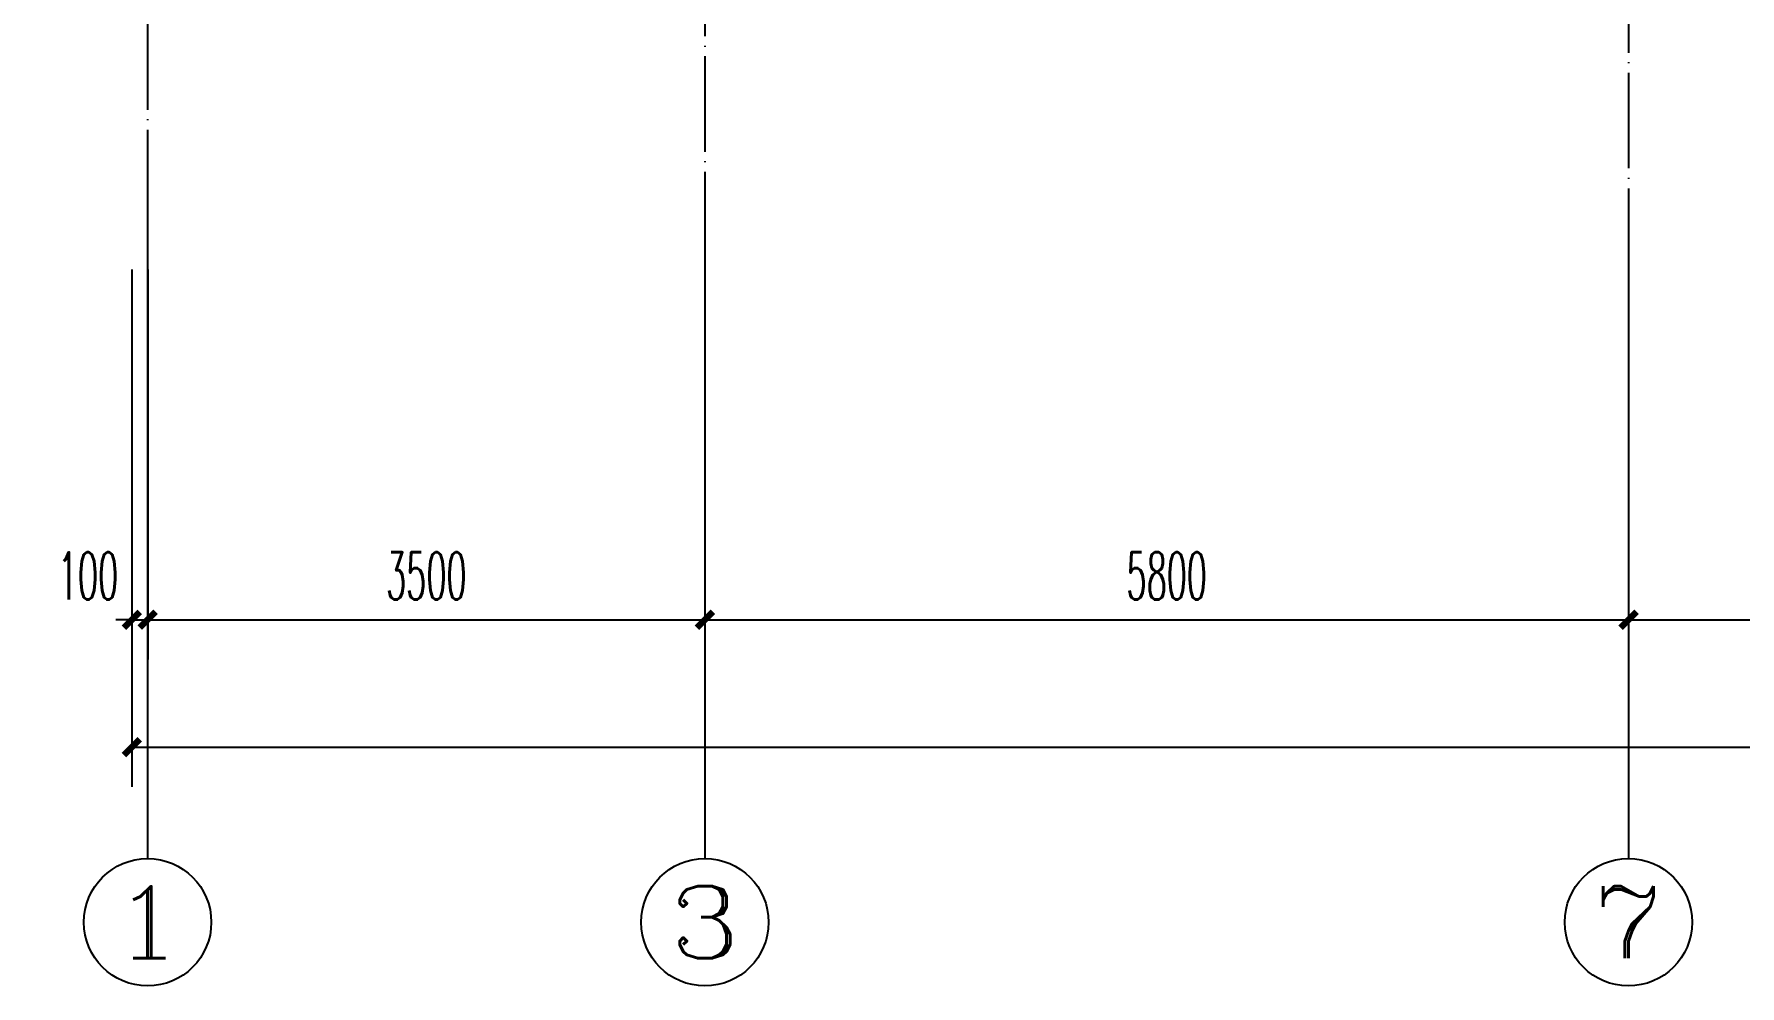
# Model space of a CAD drawing. Extents: x 27938 to 1507990, y 110129 to 923079.
# Drawn here: x 827204 to 837917, y 434232 to 440211 of the extents above; entities that cross this region are included whole.
import ezdxf
from ezdxf.enums import TextEntityAlignment as Align

# ---------------------------------------------------------------- set-up
doc = ezdxf.new("R2010")
doc.units = 0
doc.header["$LTSCALE"] = 1000
doc.header["$MEASUREMENT"] = 0
doc.linetypes.add('DOTE', pattern=[2.42, 2, -0.2, 0.02, -0.2])
for name, color, linetype in [('AXIS', 3, 'Continuous'), ('AXIS_TEXT', 7, 'Continuous'), ('DOTE', 1, 'Continuous')]:
    doc.layers.add(name, color=color, linetype=linetype)
doc.styles.add('_TCH_AXIS', font='COMPLEX', dxfattribs={"bigfont": 'GBCBIG'})
doc.styles.add('_TCH_DIM_T3', font='SIMPLEX.shx', dxfattribs={"width": 0.494118, "bigfont": 'GBCBIG.shx'})
doc.styles.add('COMPLEX', font='COMPLEX')
doc.dimstyles.new('_TCH_ARCH&&100', dxfattribs={"dimtxt": 297.5, "dimasz": 100, "dimexe": 250, "dimexo": 300, "dimgap": 126.25, "dimtad": 1, "dimdec": 0, "dimzin": 0, "dimdsep": 46, "dimtxsty": '_TCH_DIM_T3', "dimblk": 'ARCHTICK', "dimcen": 0.09, "dimclrt": 4, "dimazin": 2, "dimtfac": 1, "dimtdec": 0, "dimtix": 1, "dimtmove": 2, "dimatfit": 3, "dimfxl": 100, "dimtolj": 1, "dimtzin": 0, "dimarcsym": 0})

# ---------------------------------------------------------------- blocks, each defined once
blk = doc.blocks.new('GDGDGDSDA')
at = {"layer": 'DOTE', "color": 0, "linetype": 'DOTE', "ltscale": 0.3}
for p, q in [((419335, 376108), (419335, 359558)), ((428635, 370658), (428635, 359558)), ((422835, 367858), (422835, 359558))]:
    blk.add_line(p, q, dxfattribs=at)
blk = doc.blocks.new('_ArchTick')
at = {"color": 0, "linetype": 'ByBlock', "const_width": 0.4}
blk.add_lwpolyline([(-0.5, -0.5), (0.5, 0.5)], dxfattribs=at)
blk = doc.blocks.new('*D1031')
at = {"layer": 'AXIS', "color": 0, "lineweight": -2}
for p, q in [((827817, 438732), (827817, 436282)), ((827917, 438732), (827917, 436282)), ((827817, 436532), (827717, 436532)), ((827817, 436532), (827917, 436532)), ((827917, 436532), (828017, 436532))]:
    blk.add_line(p, q, dxfattribs=at)
at = {"layer": 'Defpoints', "color": 0}
for p in [(827817, 439032), (827917, 439032), (827917, 436532)]:
    blk.add_point(p, dxfattribs=at)
at = {"layer": 'AXIS', "color": 0, "lineweight": -2, "xscale": 100, "yscale": 100, "zscale": 100}
blk.add_blockref('_ArchTick', (827817, 436532), dxfattribs=at)
at = {"layer": 'AXIS', "color": 0, "lineweight": -2, "xscale": 100, "yscale": 100, "zscale": 100, "rotation": 180}
blk.add_blockref('_ArchTick', (827917, 436532), dxfattribs=at)
at = {"layer": 'AXIS', "color": 4, "insert": (827542, 436807), "char_height": 297.5, "attachment_point": 5, "style": '_TCH_DIM_T3'}
blk.add_mtext('\\A1;100', dxfattribs=at)
blk = doc.blocks.new('*D1032')
at = {"layer": 'AXIS', "color": 0, "lineweight": -2}
for p, q in [((827917, 438732), (827917, 436282)), ((831417, 438732), (831417, 436282)), ((827917, 436532), (831417, 436532))]:
    blk.add_line(p, q, dxfattribs=at)
at = {"layer": 'Defpoints', "color": 0}
for p in [(827917, 439032), (831417, 439032), (831417, 436532)]:
    blk.add_point(p, dxfattribs=at)
at = {"layer": 'AXIS', "color": 0, "lineweight": -2, "xscale": 100, "yscale": 100, "zscale": 100, "rotation": 180}
blk.add_blockref('_ArchTick', (827917, 436532), dxfattribs=at)
at = {"layer": 'AXIS', "color": 0, "lineweight": -2, "xscale": 100, "yscale": 100, "zscale": 100}
blk.add_blockref('_ArchTick', (831417, 436532), dxfattribs=at)
at = {"layer": 'AXIS', "color": 4, "insert": (829667, 436807), "char_height": 297.5, "attachment_point": 5, "style": '_TCH_DIM_T3'}
blk.add_mtext('\\A1;3500', dxfattribs=at)
blk = doc.blocks.new('*D1033')
at = {"layer": 'AXIS', "color": 0, "lineweight": -2}
for p, q in [((831417, 438732), (831417, 436282)), ((837217, 438732), (837217, 436282)), ((831417, 436532), (837217, 436532))]:
    blk.add_line(p, q, dxfattribs=at)
at = {"layer": 'Defpoints', "color": 0}
for p in [(831417, 439032), (837217, 439032), (837217, 436532)]:
    blk.add_point(p, dxfattribs=at)
at = {"layer": 'AXIS', "color": 0, "lineweight": -2, "xscale": 100, "yscale": 100, "zscale": 100, "rotation": 180}
blk.add_blockref('_ArchTick', (831417, 436532), dxfattribs=at)
at = {"layer": 'AXIS', "color": 0, "lineweight": -2, "xscale": 100, "yscale": 100, "zscale": 100}
blk.add_blockref('_ArchTick', (837217, 436532), dxfattribs=at)
at = {"layer": 'AXIS', "color": 4, "insert": (834317, 436807), "char_height": 297.5, "attachment_point": 5, "style": '_TCH_DIM_T3'}
blk.add_mtext('\\A1;5800', dxfattribs=at)
blk = doc.blocks.new('*D1034')
at = {"layer": 'AXIS', "color": 0, "lineweight": -2}
for p, q in [((837217, 438732), (837217, 436282)), ((840417, 438732), (840417, 436282)), ((837217, 436532), (840417, 436532))]:
    blk.add_line(p, q, dxfattribs=at)
at = {"layer": 'Defpoints', "color": 0}
for p in [(837217, 439032), (840417, 439032), (840417, 436532)]:
    blk.add_point(p, dxfattribs=at)
at = {"layer": 'AXIS', "color": 0, "lineweight": -2, "xscale": 100, "yscale": 100, "zscale": 100, "rotation": 180}
blk.add_blockref('_ArchTick', (837217, 436532), dxfattribs=at)
at = {"layer": 'AXIS', "color": 0, "lineweight": -2, "xscale": 100, "yscale": 100, "zscale": 100}
blk.add_blockref('_ArchTick', (840417, 436532), dxfattribs=at)
at = {"layer": 'AXIS', "color": 4, "insert": (838817, 436807), "char_height": 297.5, "attachment_point": 5, "style": '_TCH_DIM_T3'}
blk.add_mtext('\\A1;3200', dxfattribs=at)
blk = doc.blocks.new('*D1038')
at = {"layer": 'AXIS', "color": 0, "lineweight": -2}
for p, q in [((827817, 438732), (827817, 435482)), ((878017, 438732), (878017, 435482)), ((827817, 435732), (878017, 435732))]:
    blk.add_line(p, q, dxfattribs=at)
at = {"layer": 'Defpoints', "color": 0}
for p in [(827817, 439032), (878017, 439032), (878017, 435732)]:
    blk.add_point(p, dxfattribs=at)
at = {"layer": 'AXIS', "color": 0, "lineweight": -2, "xscale": 100, "yscale": 100, "zscale": 100, "rotation": 180}
blk.add_blockref('_ArchTick', (827817, 435732), dxfattribs=at)
at = {"layer": 'AXIS', "color": 0, "lineweight": -2, "xscale": 100, "yscale": 100, "zscale": 100}
blk.add_blockref('_ArchTick', (878017, 435732), dxfattribs=at)
at = {"layer": 'AXIS', "color": 4, "insert": (852917, 436007), "char_height": 297.5, "attachment_point": 5, "style": '_TCH_DIM_T3'}
blk.add_mtext('\\A1;50200', dxfattribs=at)
blk = doc.blocks.new('_AXISO')
at = {"color": 0}
blk.add_circle((0, 0), 0.5, dxfattribs=at)
at = {"layer": 'AXIS_TEXT', "color": 0, "style": 'COMPLEX', "width": 1.041667}
blk.add_attdef('A', text='', height=0.56, dxfattribs=at).set_placement((-0.25, -0.28), (0.25, -0.28), align=Align.FIT)

msp = doc.modelspace()

# ---------------------------------------------------------------- linework, layer by layer
at = {"layer": 'AXIS', "color": 8}
for p, q in [((827916.6, 439032.1), (827916.6, 435032.1)), ((831416.6, 439032.1), (831416.6, 435032.1)), ((837216.6, 439032), (837216.6, 435032))]:
    msp.add_line(p, q, dxfattribs=at)

# ---------------------------------------------------------------- block references
ref = msp.add_blockref('_AXISO', (827916.6, 434632.1), dxfattribs=dict(at, xscale=800, yscale=800, zscale=800))
ref.add_attrib('A', '1', dxfattribs={"layer": 'AXIS_TEXT', "color": 8, "ltscale": 0.5, "height": 452.5, "style": '_TCH_AXIS', "width": 2.333333}).set_placement((827690.3, 434405.8), (828142.9, 434405.8), align=Align.FIT)
ref = msp.add_blockref('_AXISO', (831416.6, 434632.1), dxfattribs=dict(at, xscale=800, yscale=800, zscale=800))
ref.add_attrib('A', '3', dxfattribs={"layer": 'AXIS_TEXT', "color": 8, "ltscale": 0.5, "height": 452.5, "style": '_TCH_AXIS', "width": 1.5}).set_placement((831190.3, 434405.8), (831642.9, 434405.8), align=Align.FIT)
ref = msp.add_blockref('_AXISO', (837216.6, 434632), dxfattribs=dict(at, xscale=800, yscale=800, zscale=800))
ref.add_attrib('A', '7', dxfattribs={"layer": 'AXIS_TEXT', "color": 8, "ltscale": 0.5, "height": 452.5, "style": '_TCH_AXIS', "width": 1.5}).set_placement((836990.3, 434405.8), (837442.8, 434405.8), align=Align.FIT)
at = {"layer": 'DOTE', "color": 169}
msp.add_blockref('GDGDGDSDA', (408581.8, 79473.8), dxfattribs=at)

# ---------------------------------------------------------------- dimensions: what is measured, and where the dimension line sits
at = {"layer": 'AXIS', "color": 8}
dim = msp.add_linear_dim(base=(827916.6, 436532.1), p1=(827816.6, 439032.1), p2=(827916.6, 439032.1), angle=0, dimstyle='_TCH_ARCH&&100', dxfattribs=at)
dim.commit()
dim.dimension.update_dxf_attribs({"geometry": '*D1031', "text_midpoint": (827541.6, 436807.1), "dimtype": 129})
for p1, p2, distance, picture, middle in [((827816.6, 439032.1), (878016.6, 439032.1), -3300, '*D1038', (852916.6, 436007.1)), ((827916.6, 439032.1), (831416.6, 439032.1), -2500, '*D1032', (829666.6, 436807.1)), ((831416.6, 439032.1), (837216.6, 439032.1), -2500, '*D1033', (834316.6, 436807.1)), ((837216.6, 439032.1), (840416.6, 439032.1), -2500, '*D1034', (838816.6, 436807.1))]:
    dim = msp.add_aligned_dim(p1=p1, p2=p2, distance=distance, dimstyle='_TCH_ARCH&&100', dxfattribs=at)
    dim.commit()
    dim.dimension.update_dxf_attribs({"geometry": picture, "text_midpoint": middle})

doc.saveas('drawing.dxf')
